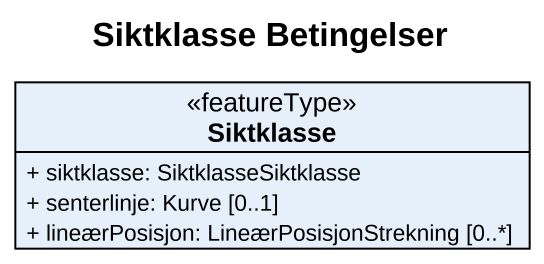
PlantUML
@startuml
title Siktklasse Betingelser
hide circle
hide empty members
skinparam classAttributeIconSize 0
class Siktklasse <<featureType>> {
  + siktklasse: SiktklasseSiktklasse
  + senterlinje: Kurve [0..1]
  + lineærPosisjon: LineærPosisjonStrekning [0..*]
}
@enduml
